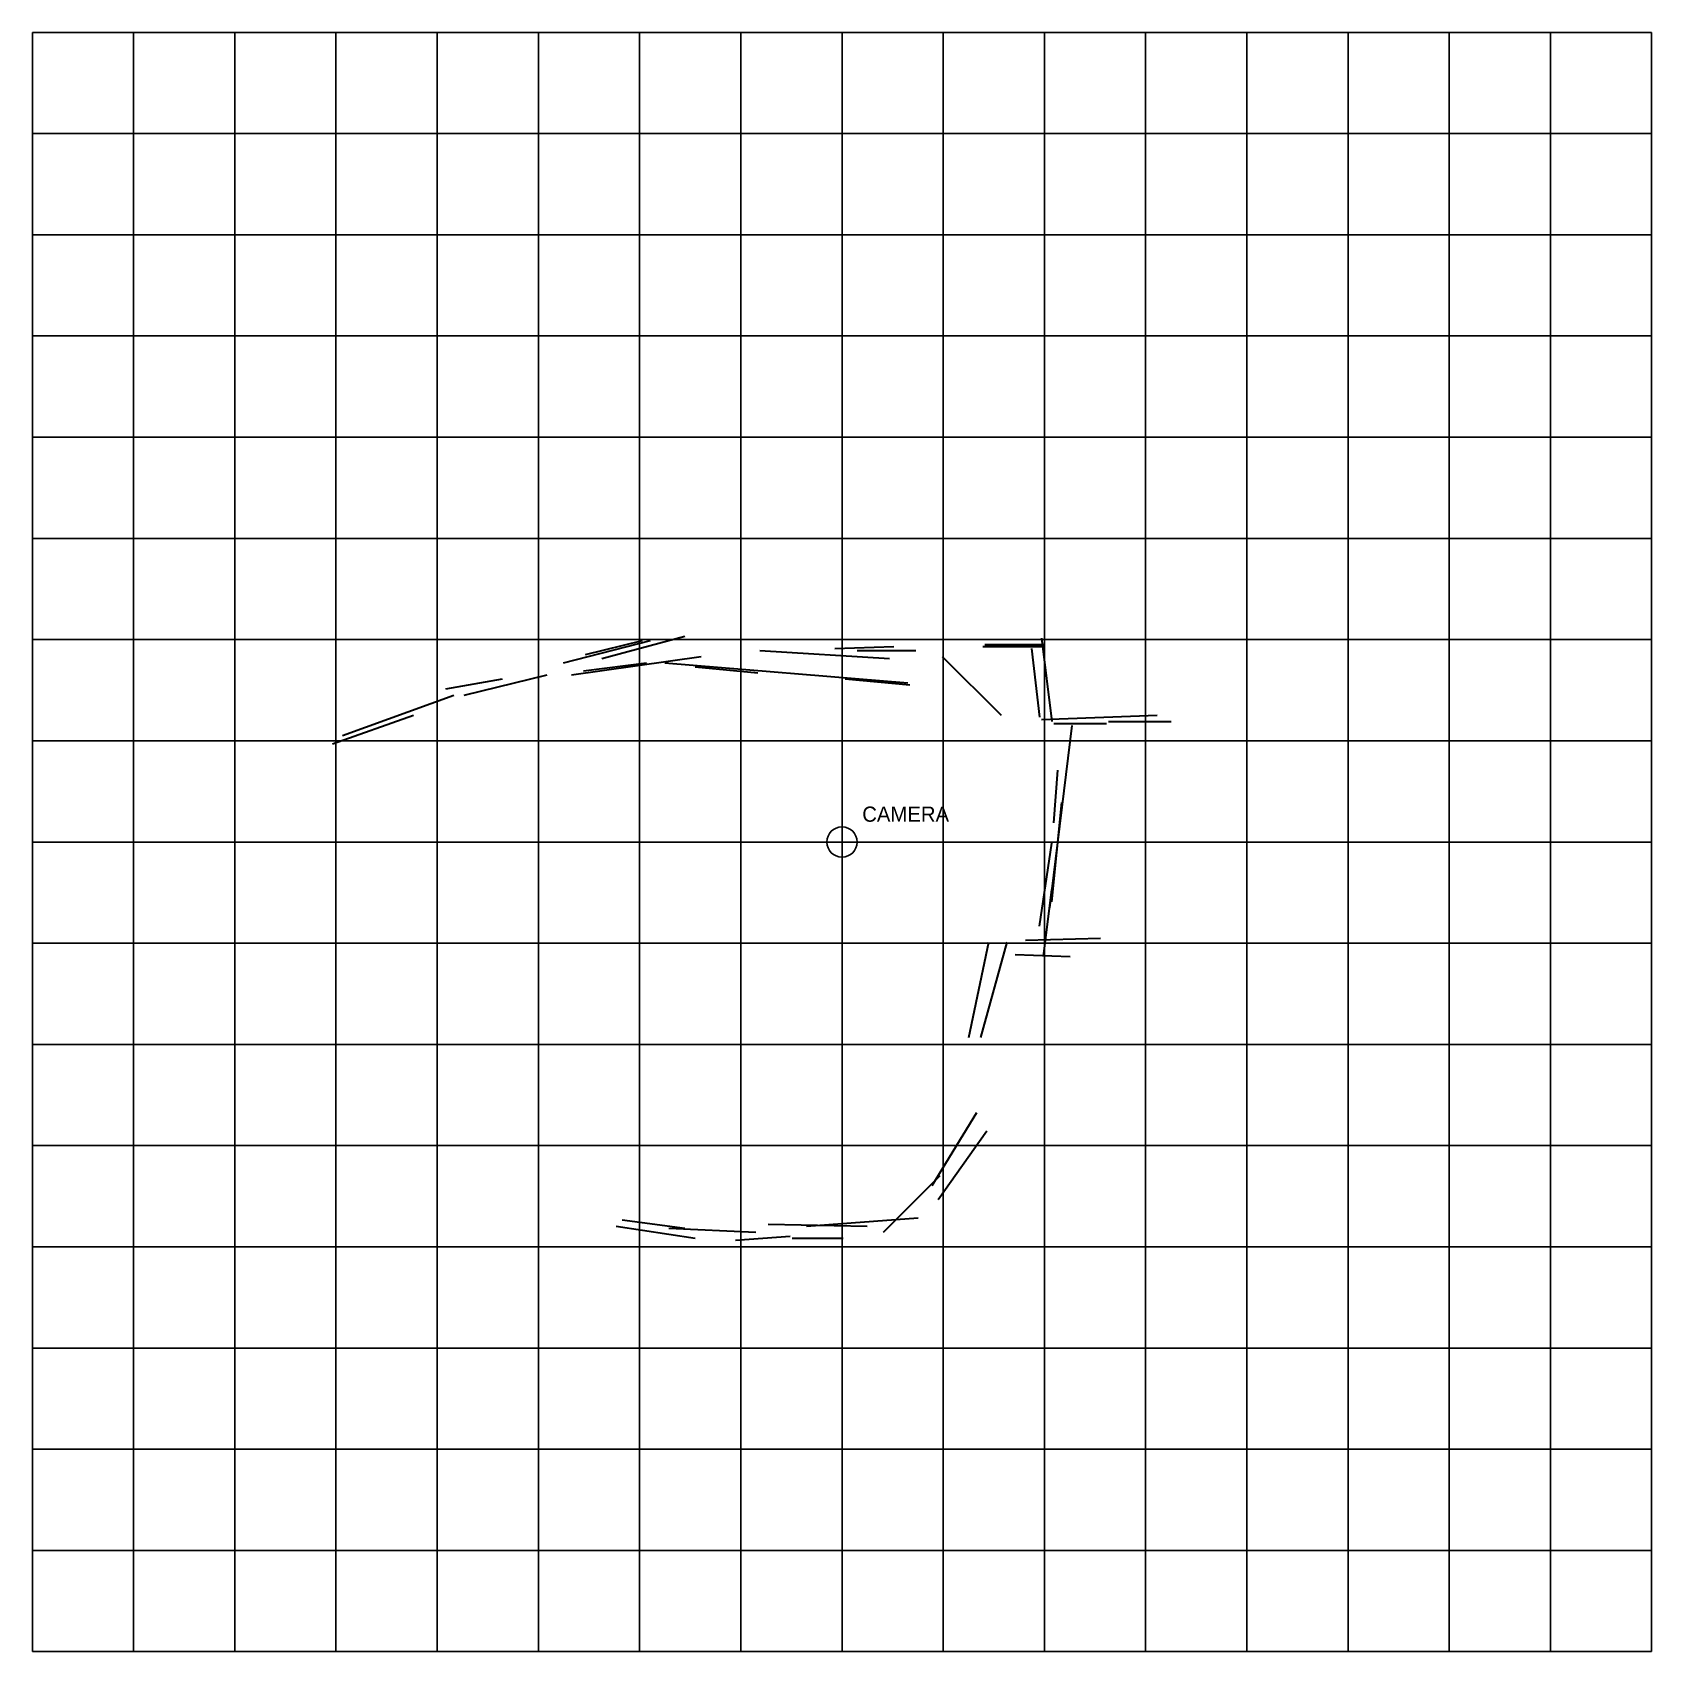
# Model space of a CAD drawing. Header units: metres. Extents: x -8 to 8, y -8 to 8.
import ezdxf

# ---------------------------------------------------------------- set-up
doc = ezdxf.new("R2010")
doc.units = ezdxf.units.M
for name, color, linetype in [('CAMERA', 1, 'Continuous'), ('GRID', 8, 'Continuous'), ('WALLS', 7, 'Continuous')]:
    doc.layers.add(name, color=color, linetype=linetype)

msp = doc.modelspace()

# ---------------------------------------------------------------- linework, layer by layer
at = {"layer": 'CAMERA'}
for p, q in [((0, -0.25), (0, 0.25)), ((-0.25, 0), (0.25, 0))]:
    msp.add_line(p, q, dxfattribs=at)
msp.add_circle((0, 0), 0.15, dxfattribs=at)
at = {"layer": 'GRID'}
for p, q in [((-8, -8), (-8, 8)), ((-8, 8), (8, 8)), ((-7, -8), (-7, 8)), ((-6, -8), (-6, 8)), ((-5, -8), (-5, 8)), ((-4, -8), (-4, 8)), ((-3, -8), (-3, 8)), ((-2, -8), (-2, 8)), ((-1, -8), (-1, 8)), ((0, -8), (0, 8)), ((1, -8), (1, 8)), ((2, -8), (2, 8)), ((3, -8), (3, 8)), ((4, -8), (4, 8)), ((5, -8), (5, 8)), ((6, -8), (6, 8)), ((7, -8), (7, 8)), ((8, -8), (8, 8)), ((-8, 7), (8, 7)), ((-8, 6), (8, 6)), ((-8, 5), (8, 5)), ((-8, 4), (8, 4)), ((-8, 3), (8, 3)), ((-8, 2), (8, 2)), ((-8, 1), (8, 1)), ((-8, 0), (8, 0)), ((-8, -1), (8, -1)), ((-8, -2), (8, -2)), ((-8, -3), (8, -3)), ((-8, -4), (8, -4)), ((-8, -5), (8, -5)), ((-8, -6), (8, -6)), ((-8, -7), (8, -7)), ((-8, -8), (8, -8))]:
    msp.add_line(p, q, dxfattribs=at)
at = {"layer": 'WALLS', "lineweight": 35}
for p, q in [((-2.753, 1.772), (-1.892, 1.992)), ((-2.533, 1.852), (-1.972, 1.992)), ((-2.373, 1.812), (-1.552, 2.033)), ((-0.07, 1.912), (0.511, 1.932)), ((1.392, 1.932), (1.992, 1.932)), ((1.412, 1.952), (1.992, 1.952)), ((1.972, 2.013), (2.073, 1.191)), ((-2.673, 1.652), (-1.392, 1.832)), ((-2.553, 1.692), (-1.932, 1.772)), ((-1.752, 1.772), (0.651, 1.572)), ((-0.811, 1.892), (0.471, 1.812)), ((0.15, 1.892), (0.731, 1.892)), ((0.991, 1.832), (1.572, 1.252)), ((1.872, 1.912), (1.952, 1.232)), ((-3.915, 1.512), (-3.354, 1.612)), ((-3.735, 1.452), (-2.914, 1.652)), ((-1.452, 1.732), (-0.831, 1.672)), ((0.03, 1.612), (0.671, 1.552)), ((-4.936, 1.051), (-3.835, 1.452)), ((-5.036, 0.971), (-4.235, 1.252)), ((1.972, 1.212), (3.114, 1.252)), ((2.053, -0.651), (2.273, 1.151)), ((2.093, 1.171), (2.613, 1.171)), ((2.633, 1.191), (3.254, 1.191)), ((2.093, 0.19), (2.133, 0.711)), ((2.073, -0.591), (2.173, 0.39)), ((1.952, -0.831), (2.073, -0.01)), ((1.992, -1.131), (2.073, -0.471)), ((1.812, -0.971), (2.553, -0.951)), ((1.252, -1.932), (1.452, -0.991)), ((1.372, -1.932), (1.632, -0.991)), ((1.712, -1.111), (2.253, -1.131)), ((0.891, -3.394), (1.332, -2.673)), ((0.951, -3.534), (1.432, -2.854)), ((0.411, -3.855), (0.971, -3.294)), ((-2.233, -3.795), (-1.452, -3.915)), ((-2.173, -3.735), (-1.552, -3.815)), ((-1.712, -3.815), (-0.851, -3.855)), ((-0.731, -3.775), (0.25, -3.795)), ((-0.35, -3.795), (0.751, -3.715)), ((-1.051, -3.935), (-0.511, -3.895)), ((-0.491, -3.915), (0.01, -3.915))]:
    msp.add_line(p, q, dxfattribs=at)

# ---------------------------------------------------------------- texts
at = {"layer": 'CAMERA'}
msp.add_text('CAMERA', height=0.15, dxfattribs=at).set_placement((0.2, 0.2))

doc.saveas('drawing.dxf')
